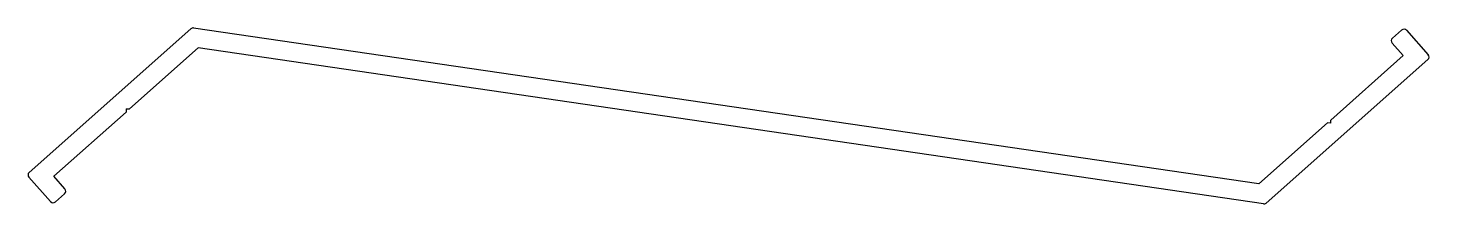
# Model space of a CAD drawing. Extents: x 1695 to 1820, y 1886 to 1902.
import ezdxf

# ---------------------------------------------------------------- set-up
doc = ezdxf.new("R2010")
doc.units = 0
doc.layers.get('0').update_dxf_attribs({"linetype": 'CONTINUOUS'})

msp = doc.modelspace()

# ---------------------------------------------------------------- linework, layer by layer
for p, q in [((1695.3, 1888.75), (1709.65, 1901.51)), ((1804.43, 1887.73), (1709.89, 1901.58)), ((1816.27, 1900.67), (1817.09, 1901.4)), ((1817.51, 1901.38), (1819.44, 1899.21)), ((1704.2, 1894.39), (1710.29, 1899.81)), ((1804.83, 1885.95), (1710.29, 1899.81)), ((1816.24, 1900.25), (1817.24, 1899.13)), ((1819.42, 1898.79), (1805.07, 1886.02)), ((1817.24, 1899.13), (1810.82, 1893.41)), ((1697.48, 1888.41), (1703.9, 1894.12)), ((1703.92, 1894.41), (1703.9, 1894.12)), ((1703.92, 1894.41), (1704.2, 1894.39)), ((1810.8, 1893.13), (1810.82, 1893.41)), ((1810.52, 1893.15), (1804.43, 1887.73)), ((1810.8, 1893.13), (1810.52, 1893.15)), ((1698.48, 1887.29), (1697.48, 1888.41)), ((1697.21, 1886.16), (1695.28, 1888.32)), ((1698.45, 1886.86), (1697.63, 1886.13))]:
    msp.add_line(p, q)
for centre, start, end in [((1709.85, 1901.29), 81.6622, 131.6622), ((1817.29, 1901.18), 41.6622, 131.6622), ((1816.47, 1900.45), 131.6622, 221.6622), ((1819.22, 1899.01), 311.6622, 41.6622), ((1695.5, 1888.52), 131.6622, 221.6622), ((1698.25, 1887.09), 311.6622, 41.6622), ((1697.43, 1886.36), 221.6622, 311.6622), ((1804.87, 1886.25), 261.6622, 311.6622)]:
    msp.add_arc(centre, 0.3, start, end)

doc.saveas('drawing.dxf')
